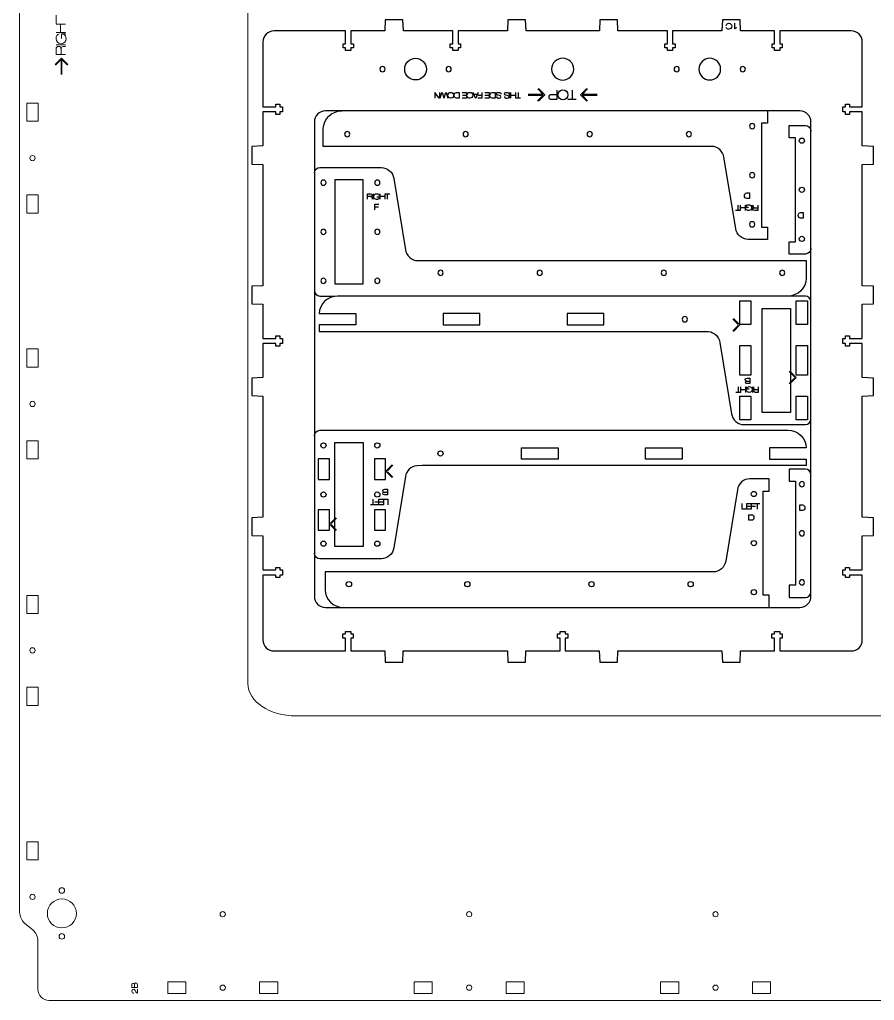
# Model space of a CAD drawing. Header units: millimetres. Extents: x 28 to 1172, y 29 to 868.
# Drawn here: x 28.5 to 400.8, y 29.5 to 456.6 of the extents above; entities that cross this region are included whole.
import ezdxf

# ---------------------------------------------------------------- set-up
doc = ezdxf.new("R2010")
doc.units = ezdxf.units.MM
doc.layers.add('Layer_1', color=7, linetype='CONTINUOUS', true_color=0xffffff)
doc.layers.add('New Right hand side', color=1, linetype='CONTINUOUS', lineweight=0, true_color=0xff0000)
doc.layers.add('New Right Hand Side Text', color=5, linetype='CONTINUOUS', lineweight=0, true_color=0x0000ff)

msp = doc.modelspace()

# ---------------------------------------------------------------- linework, layer by layer
at = {"layer": 'Layer_1', "color": 1, "true_color": 0xff0000}
for points in [[(390.77, 451.73), (375.38, 451.73), (359.61, 451.73), (359.61, 446.11), (360.72, 446.11), (360.72, 444.35), (359.61, 444.35), (359.61, 443.2), (357.36, 443.2), (357.36, 444.35), (356.24, 444.35), (356.24, 446.11), (357.36, 446.11), (357.36, 451.73), (342.52, 451.73), (342.32, 456.6), (334.64, 456.6), (334.44, 451.73), (312.89, 451.73), (312.89, 446.11), (314.01, 446.11), (314.01, 444.35), (312.89, 444.35), (312.89, 443.2), (310.65, 443.2), (310.65, 444.35), (309.53, 444.35), (309.53, 446.11), (310.65, 446.11), (310.65, 451.73), (289.1, 451.73), (288.9, 456.6), (281.22, 456.6), (281.02, 451.73), (249.1, 451.73), (248.9, 456.6), (241.22, 456.6), (241.02, 451.73), (219.46, 451.73), (219.46, 446.11), (220.58, 446.11), (220.58, 444.35), (219.46, 444.35), (219.46, 443.2), (217.22, 443.2), (217.22, 444.35), (216.1, 444.35), (216.1, 446.11), (217.22, 446.11), (217.22, 451.73), (195.67, 451.73), (195.47, 456.6), (187.79, 456.6), (187.59, 451.73), (172.75, 451.73), (172.75, 446.11), (173.87, 446.11), (173.87, 444.35), (172.75, 444.35), (172.75, 443.2), (170.51, 443.2), (170.51, 444.35), (169.39, 444.35), (169.39, 446.11), (170.51, 446.11), (170.51, 451.73), (139.31, 451.73)], [(134.51, 446.93), (134.51, 431.54), (134.51, 418.69), (140.12, 418.69), (140.12, 419.81), (141.88, 419.81), (141.88, 418.69), (143.04, 418.69), (143.04, 416.45), (141.88, 416.45), (141.88, 415.33), (140.12, 415.33), (140.12, 416.45), (134.51, 416.45), (134.51, 401.61), (129.64, 401.41), (129.64, 393.73), (134.51, 393.53), (134.51, 340.75), (129.64, 340.55), (129.64, 332.87), (134.51, 332.67), (134.51, 317.83), (140.12, 317.83), (140.12, 318.95), (141.88, 318.95), (141.88, 317.83), (143.04, 317.83), (143.04, 315.59), (141.88, 315.59), (141.88, 314.47), (140.12, 314.47), (140.12, 315.59), (134.51, 315.59), (134.51, 300.75), (129.64, 300.55), (129.64, 292.87), (134.51, 292.67), (134.51, 239.89), (129.64, 239.69), (129.64, 239.69)], [(395.57, 186.5), (395.57, 201.89), (395.57, 214.73), (389.96, 214.73), (389.96, 213.61), (388.2, 213.61), (388.2, 214.73), (387.05, 214.73), (387.05, 216.97), (388.2, 216.97), (388.2, 218.09), (389.96, 218.09), (389.96, 216.97), (395.57, 216.97), (395.57, 231.81), (400.45, 232.01), (400.45, 239.69), (395.57, 239.89), (395.57, 292.67), (400.45, 292.87), (400.45, 300.55), (395.57, 300.75), (395.57, 315.59), (389.96, 315.59), (389.96, 314.47), (388.2, 314.47), (388.2, 315.59), (387.05, 315.59), (387.05, 317.83), (388.2, 317.83), (388.2, 318.95), (389.96, 318.95), (389.96, 317.83), (395.57, 317.83), (395.57, 332.67), (400.45, 332.87), (400.45, 340.55), (395.57, 340.75), (395.57, 393.53), (400.45, 393.73), (400.45, 401.41), (395.57, 401.61), (395.57, 416.45), (389.96, 416.45), (389.96, 415.33), (388.2, 415.33), (388.2, 416.45), (387.05, 416.45), (387.05, 418.69), (388.2, 418.69), (388.2, 419.81), (389.96, 419.81), (389.96, 418.69), (395.57, 418.69), (395.57, 434.06), (395.57, 446.93)], [(200.97, 439.78), (200.97, 439.78)], [(185.43, 435.06), (185.43, 435.06)], [(214.23, 435.06), (214.23, 435.06)], [(260.24, 435.06), (260.24, 435.06)], [(313.57, 435.06), (313.57, 435.06)], [(324.39, 435.06), (324.39, 435.06)], [(342.37, 435.06), (342.37, 435.06)], [(368.37, 416.86), (161.71, 416.86)], [(354.31, 416.86), (354.31, 411.5), (351.59, 411.5), (351.59, 366.22), (354.31, 366.22), (354.31, 360.86), (345.82, 360.86)], [(156.91, 412.06), (156.91, 205.46), (156.91, 205.46)], [(347.59, 411.38), (347.59, 411.38)], [(370.77, 354.52), (363.71, 354.52), (363.71, 359.88), (366.43, 359.88), (366.43, 405.16), (363.71, 405.16), (363.71, 410.52), (370.77, 410.52)], [(373.17, 205.46), (373.17, 412.06)], [(329.89, 401.44), (160.79, 401.44), (160.79, 409.15)], [(171.21, 407.89), (171.21, 407.89)], [(222.78, 407.89), (222.78, 407.89)], [(276.83, 407.89), (276.83, 407.89)], [(320.03, 407.89), (320.03, 407.89)], [(369.23, 402.76), (369.23, 402.76)], [(340.4, 365.62), (335.31, 396.68)], [(159.31, 392.24), (186.06, 392.24)], [(347.59, 390), (347.59, 390)], [(160.84, 384.48), (160.84, 384.48)], [(178.15, 341.6), (178.15, 386.88), (165.79, 386.88), (165.79, 341.6), (178.15, 341.6), (178.15, 341.6)], [(184.3, 384.48), (184.3, 384.48)], [(191.48, 387.48), (196.57, 356.42)], [(369.23, 381.38), (369.23, 381.38)], [(347.59, 368.62), (347.59, 368.62)], [(160.84, 363.1), (160.84, 363.1)], [(184.3, 363.1), (184.3, 363.1)], [(369.23, 360), (369.23, 360)], [(201.99, 351.66), (371.09, 351.66), (371.09, 343.95)], [(160.84, 341.72), (160.84, 341.72)], [(184.3, 341.72), (184.3, 341.72)], [(211.85, 345.21), (211.85, 345.21)], [(255.05, 345.21), (255.05, 345.21)], [(309.11, 345.21), (309.11, 345.21)], [(360.67, 345.21), (360.67, 345.21)], [(159.31, 336.24), (165.8, 336.24)], [(370.77, 336.24), (169.53, 336.24), (166.98, 336.24)], [(342.22, 323.9), (342.22, 334.14), (347.05, 334.14), (347.05, 323.9), (342.22, 323.9), (342.22, 323.9)], [(366.81, 323.9), (366.81, 334.14), (371.65, 334.14), (371.65, 323.9), (366.81, 323.9), (366.81, 323.9)], [(351.93, 285.6), (351.93, 330.88), (364.29, 330.88), (364.29, 285.6), (351.93, 285.6)], [(158.99, 328.61), (174.98, 328.61), (174.98, 323.65), (159.02, 323.65), (159, 323.65), (159.02, 320.82), (223.82, 320.82), (328.62, 320.82), (328.62, 320.78)], [(229.01, 323.65), (229.01, 328.61), (213.01, 328.61), (213.01, 323.65), (229.01, 323.65), (229.01, 323.65)], [(283.02, 323.65), (283.02, 328.61), (267.02, 328.61), (267.02, 323.65), (283.02, 323.65), (283.02, 323.65)], [(318.26, 327.27), (318.26, 327.27)], [(333.51, 316.05), (338.59, 285)], [(342.22, 301.72), (342.22, 314.76), (347.05, 314.76), (347.05, 301.72), (342.22, 301.72), (342.22, 301.72)], [(366.81, 301.72), (366.81, 314.76), (371.65, 314.76), (371.65, 301.72), (366.81, 301.72), (366.81, 301.72)], [(342.22, 282.34), (342.22, 292.58), (347.05, 292.58), (347.05, 282.34), (342.22, 282.34), (342.22, 282.34)], [(366.81, 282.34), (366.81, 292.58), (371.65, 292.58), (371.65, 282.34), (366.81, 282.34), (366.81, 282.34)], [(159.32, 277.8), (360.56, 277.8), (363.1, 277.8)], [(344.01, 280.24), (367.61, 280.24), (370.77, 280.24)], [(160.85, 272.32), (160.85, 272.32)], [(165.8, 227.16), (165.8, 272.44), (178.16, 272.44), (178.16, 227.16), (165.8, 227.16), (165.8, 227.16)], [(184.3, 272.32), (184.3, 272.32)], [(371.1, 270.09), (370.67, 270.17), (355.1, 270.17), (355.1, 265.21), (371.07, 265.21), (371.07, 262.38), (306.27, 262.38), (203.88, 262.38), (201.47, 262.34)], [(247.06, 265.21), (247.06, 270.17), (263.06, 270.17), (263.06, 265.21), (247.06, 265.21), (247.06, 265.21)], [(301.07, 265.21), (301.07, 270.17), (317.07, 270.17), (317.07, 265.21), (301.07, 265.21), (301.07, 265.21)], [(163.43, 256.4), (163.43, 265.38), (158.59, 265.38), (158.59, 256.4), (163.43, 256.4), (163.43, 256.4)], [(187.87, 256.4), (187.87, 265.38), (183.03, 265.38), (183.03, 256.4), (187.87, 256.4), (187.87, 256.4)], [(211.82, 268.83), (211.82, 268.83)], [(370.77, 260.92), (363.71, 260.92), (363.71, 255.56), (366.43, 255.56), (366.43, 210.28), (363.71, 210.28), (363.71, 204.92), (370.77, 204.92)], [(196.58, 257.62), (191.49, 226.56)], [(355.06, 200.66), (355.06, 206.02), (352.33, 206.02), (352.33, 251.3), (355.06, 251.3), (355.06, 256.66), (346.56, 256.66)], [(369.23, 255.44), (369.23, 255.44)], [(160.85, 250.94), (160.85, 250.94)], [(184.3, 250.94), (184.3, 250.94)], [(341.14, 251.9), (336.06, 220.85)], [(348.33, 248.9), (348.33, 248.9)], [(129.64, 239.69), (129.64, 232.01), (134.51, 231.81), (134.51, 216.97), (140.12, 216.97), (140.12, 218.09), (141.88, 218.09), (141.88, 216.97), (143.04, 216.97), (143.04, 214.73), (141.88, 214.73), (141.88, 213.61), (140.12, 213.61), (140.12, 214.73), (134.51, 214.73), (134.51, 186.5)], [(163.43, 234.22), (163.43, 243.2), (158.59, 243.2), (158.59, 234.22), (163.43, 234.22), (163.43, 234.22)], [(187.87, 234.22), (187.87, 243.2), (183.03, 243.2), (183.03, 234.22), (187.87, 234.22), (187.87, 234.22)], [(369.23, 234.06), (369.23, 234.06)], [(160.85, 229.56), (160.85, 229.56)], [(184.3, 229.56), (184.3, 229.56)], [(348.33, 227.52), (348.33, 227.52)], [(186.07, 221.8), (162.47, 221.8), (159.32, 221.8)], [(330.64, 216.09), (161.53, 216.09), (161.53, 208.37)], [(171.95, 209.63), (171.95, 209.63)], [(223.53, 209.63), (223.53, 209.63)], [(277.57, 209.63), (277.57, 209.63)], [(320.78, 209.63), (320.78, 209.63)], [(369.23, 212.68), (369.23, 212.68)], [(348.33, 206.14), (348.33, 206.14)], [(161.71, 200.66), (368.37, 200.66)], [(139.31, 181.7), (154.7, 181.7), (170.48, 181.7), (170.48, 187.31), (169.36, 187.31), (169.36, 189.07), (170.48, 189.07), (170.48, 190.22), (172.72, 190.22), (172.72, 189.07), (173.84, 189.07), (173.84, 187.31), (172.72, 187.31), (172.72, 181.7), (187.56, 181.7), (187.76, 176.82), (195.44, 176.82), (195.64, 181.7), (240.98, 181.7), (241.18, 176.82), (248.86, 176.82), (249.06, 181.7), (263.9, 181.7), (263.9, 187.31), (262.78, 187.31), (262.78, 189.07), (263.9, 189.07), (263.9, 190.22), (266.14, 190.22), (266.14, 189.07), (267.26, 189.07), (267.26, 187.31), (266.14, 187.31), (266.14, 181.7), (280.98, 181.7), (281.18, 176.82), (288.86, 176.82), (289.06, 181.7), (334.41, 181.7), (334.61, 176.82), (342.29, 176.82), (342.49, 181.7), (357.33, 181.7), (357.33, 187.31), (356.21, 187.31), (356.21, 189.07), (357.33, 189.07), (357.33, 190.22), (359.57, 190.22), (359.57, 189.07), (360.69, 189.07), (360.69, 187.31), (359.57, 187.31), (359.57, 181.7), (372.41, 181.7), (390.77, 181.7)]]:
    msp.add_lwpolyline(points, dxfattribs=at)
at = {"layer": 'Layer_1', "color": 5, "true_color": 0x0000ff}
for points in [[(340.11, 452.64), (340.02, 452.64), (340.02, 455.02)], [(211.39, 424.9), (211.39, 422.48), (211.3, 422.48), (209.4, 424.9), (209.32, 424.9), (209.32, 422.48)], [(211.63, 422.48), (212.43, 424.9), (212.52, 424.9), (213.35, 422.5), (213.36, 422.5), (214.19, 424.9), (214.28, 424.9), (215.08, 422.48)], [(218.8, 424.9), (219.97, 424.9), (219.97, 422.48), (219.97, 422.48)], [(221.3, 424.9), (223.2, 424.9), (223.2, 422.48), (221.32, 422.48)], [(223.2, 423.61), (221.39, 423.61)], [(228.31, 424.9), (227.2, 422.48), (227.11, 422.48), (226, 424.9)], [(226.37, 424.1), (227.95, 424.1)], [(229.84, 424.9), (229.84, 422.48), (228.15, 422.48)], [(229.84, 423.61), (228.25, 423.61)], [(231.08, 424.9), (232.98, 424.9), (232.98, 422.48), (231.1, 422.48)], [(232.98, 423.61), (231.17, 423.61)], [(234.4, 424.9), (235.58, 424.9), (235.58, 422.48), (235.58, 422.48)], [(235.94, 422.48), (235.94, 424.9)], [(237.54, 423.6), (236.74, 423.73)], [(241, 423.6), (240.2, 423.73)], [(242.08, 422.48), (242.08, 424.9)], [(242.43, 422.48), (242.43, 424.9)], [(244.5, 423.61), (242.43, 423.61)], [(244.5, 424.9), (244.5, 422.48)], [(245.67, 424.9), (245.67, 422.48)], [(254.16, 426.48), (256.55, 424.09), (250.01, 424.09)], [(250.01, 423.69), (256.55, 423.69), (254.15, 421.29)], [(254.46, 426.67), (257.24, 423.89), (254.46, 421.11)], [(262.51, 425.98), (262.51, 421.81), (260.28, 421.81)], [(260.44, 424.08), (262.51, 424.07)], [(269.22, 425.98), (269.22, 421.84)], [(275.62, 421.11), (272.84, 423.89), (275.62, 426.67)], [(280.07, 424.09), (273.53, 424.09), (275.93, 426.49)], [(275.92, 421.3), (273.53, 423.69), (280.07, 423.69)], [(216.28, 422.43), (216.28, 422.43)], [(219.97, 422.48), (218.8, 422.48)], [(235.58, 422.48), (234.4, 422.48)], [(246.71, 422.48), (244.63, 422.48)], [(265.16, 421.71), (265.16, 421.71)], [(270.96, 421.81), (267.36, 421.81)], [(180.07, 378.43), (180.07, 380.82), (181.38, 380.82)], [(182.44, 380.82), (182.44, 378.43)], [(185.55, 378.43), (185.55, 380.82)], [(187.59, 380.82), (187.59, 378.43)], [(187.76, 380.82), (189.82, 380.82)], [(188.75, 378.43), (188.75, 380.79)], [(345.22, 381.15), (346.4, 381.15), (346.4, 378.73), (346.4, 378.73)], [(181.47, 379.59), (180.07, 379.58)], [(181.47, 379.59), (181.47, 379.59)], [(183.23, 373.85), (183.23, 376.27), (184.93, 376.27)], [(184.06, 379.49), (185.18, 379.49), (185.18, 378.37)], [(185.55, 379.7), (187.59, 379.7)], [(341.34, 375.89), (341.34, 373.52)], [(342.5, 373.5), (342.5, 375.89)], [(344.54, 375.89), (344.54, 373.5)], [(346.03, 374.82), (344.91, 374.82), (344.91, 375.95)], [(346.4, 378.73), (345.22, 378.73)], [(347.65, 373.5), (347.65, 375.89)], [(350.02, 375.89), (350.02, 373.5), (348.71, 373.5)], [(183.23, 375.14), (184.83, 375.14)], [(342.33, 373.5), (340.27, 373.5)], [(344.54, 374.61), (342.5, 374.61)], [(348.62, 374.72), (348.62, 374.73), (350.02, 374.73)], [(368.65, 372.59), (369.83, 372.59), (369.83, 370.17), (369.83, 370.17)], [(369.83, 370.17), (368.65, 370.17)], [(341.52, 323.85), (339.12, 326.25)], [(339.43, 320.86), (342.21, 323.65), (339.43, 326.43)], [(339.13, 321.05), (341.52, 323.45)], [(366.11, 300.97), (363.71, 303.37)], [(364.01, 297.98), (366.79, 300.77), (364.01, 303.55)], [(345.16, 299.24), (346.59, 299.24)], [(345.16, 299.24), (345.16, 299.24)], [(345.36, 300.51), (346.59, 300.51), (346.59, 298.09), (346.59, 298.09)], [(363.72, 298.17), (366.11, 300.57)], [(341.54, 296.69), (341.54, 294.32)], [(342.7, 294.3), (342.7, 296.69)], [(344.75, 295.41), (342.7, 295.41)], [(344.75, 296.69), (344.75, 294.3)], [(346.24, 295.62), (345.11, 295.62), (345.11, 296.74)], [(346.59, 298.09), (345.28, 298.09)], [(347.86, 294.3), (347.86, 296.69)], [(348.82, 295.52), (348.83, 295.53)], [(348.83, 295.53), (350.23, 295.53)], [(350.23, 296.69), (350.23, 294.3), (348.91, 294.3)], [(342.54, 294.3), (340.48, 294.3)], [(190.82, 262.73), (188.04, 259.95), (190.82, 257.17)], [(191.12, 262.54), (188.73, 260.15)], [(188.73, 259.75), (191.13, 257.35)], [(187.47, 252.15), (188.69, 252.15), (188.69, 249.73), (188.69, 249.73)], [(182.31, 247.82), (182.31, 245.39)], [(184.81, 247.82), (184.81, 245.39), (183.1, 245.39)], [(185.03, 247.82), (186.95, 247.82), (186.95, 245.39), (185.05, 245.39)], [(187.18, 247.82), (188.89, 247.82), (188.89, 245.39)], [(187.27, 250.88), (187.27, 250.89)], [(187.27, 250.88), (188.69, 250.88)], [(188.69, 249.73), (187.38, 249.73)], [(183.37, 245.39), (181.27, 245.39)], [(184.81, 246.52), (183.2, 246.52)], [(186.95, 246.52), (185.13, 246.52)], [(344.99, 243.43), (343.28, 243.43), (343.28, 245.87)], [(347.14, 243.43), (345.23, 243.43), (345.23, 245.87), (347.12, 245.87)], [(345.23, 244.74), (347.05, 244.74)], [(347.36, 243.43), (347.36, 245.87), (349.07, 245.87)], [(347.36, 244.74), (348.97, 244.74)], [(348.8, 245.87), (350.91, 245.87)], [(349.86, 243.43), (349.86, 245.87)], [(368.36, 245.28), (369.53, 245.28)], [(369.53, 242.86), (368.36, 242.86), (368.36, 245.28), (368.36, 245.28)], [(166.25, 239.72), (163.47, 236.94), (166.25, 234.15)], [(166.55, 239.53), (164.15, 237.14)], [(346.16, 241.02), (347.34, 241.02)], [(347.34, 238.6), (346.16, 238.6), (346.16, 241.02), (346.16, 241.02)], [(164.15, 236.74), (166.55, 234.34)]]:
    msp.add_lwpolyline(points, dxfattribs=at)
for points in [[(336.25, 454.05), (336.32, 454.7), (336.9, 455.02), (337.46, 455.02)], [(337.46, 452.5), (336.88, 452.5), (336.43, 452.73), (336.3, 453.26)], [(337.46, 455.02), (338.15, 455.02), (338.71, 454.56), (338.71, 453.76)], [(338.71, 453.76), (338.71, 452.96), (338.15, 452.5), (337.46, 452.5)], [(340.86, 453.09), (340.49, 453), (340.25, 452.81), (340.11, 452.64)], [(215.03, 423.69), (215.03, 424.49), (215.59, 424.95), (216.28, 424.95)], [(216.28, 422.43), (215.59, 422.43), (215.03, 422.89), (215.03, 423.69)], [(216.28, 424.95), (216.97, 424.95), (217.54, 424.49), (217.54, 423.69)], [(217.54, 423.69), (217.54, 422.89), (216.97, 422.43), (216.28, 422.43)], [(217.79, 423.69), (217.79, 424.41), (218.13, 424.9), (218.8, 424.9)], [(218.8, 422.48), (218.13, 422.48), (217.79, 422.97), (217.79, 423.69)], [(223.44, 423.98), (223.51, 424.63), (224.09, 424.95), (224.65, 424.95)], [(224.65, 422.43), (224.08, 422.43), (223.62, 422.66), (223.5, 423.19)], [(224.65, 424.95), (225.34, 424.95), (225.9, 424.49), (225.9, 423.69)], [(225.9, 423.69), (225.9, 422.89), (225.34, 422.43), (224.65, 422.43)], [(233.39, 423.69), (233.39, 424.41), (233.73, 424.9), (234.4, 424.9)], [(234.4, 422.48), (233.73, 422.48), (233.39, 422.97), (233.39, 423.69)], [(236.19, 424.27), (236.19, 424.54), (236.32, 424.95), (237.15, 424.95)], [(236.74, 423.73), (236.37, 423.82), (236.19, 423.98), (236.19, 424.27)], [(236.25, 423.16), (236.28, 422.79), (236.44, 422.43), (237.25, 422.43)], [(237.15, 424.95), (238.11, 424.95), (238.22, 424.45), (238.22, 424.1)], [(237.25, 422.43), (237.86, 422.43), (238.14, 422.66), (238.14, 423.05)], [(238.14, 423.05), (238.14, 423.38), (237.94, 423.52), (237.54, 423.6)], [(239.65, 424.27), (239.65, 424.54), (239.78, 424.95), (240.61, 424.95)], [(240.2, 423.73), (239.83, 423.82), (239.65, 423.98), (239.65, 424.27)], [(239.71, 423.16), (239.73, 422.79), (239.9, 422.43), (240.71, 422.43)], [(240.61, 424.95), (241.57, 424.95), (241.68, 424.45), (241.68, 424.1)], [(240.71, 422.43), (241.32, 422.43), (241.6, 422.66), (241.6, 423.05)], [(241.6, 423.05), (241.6, 423.38), (241.4, 423.52), (241, 423.6)], [(259.12, 422.95), (259.12, 423.51), (259.41, 424.08), (260.44, 424.08)], [(260.28, 421.81), (259.39, 421.81), (259.12, 422.32), (259.12, 422.95)], [(263, 423.89), (263, 425.27), (263.97, 426.07), (265.16, 426.07)], [(265.16, 421.71), (263.97, 421.71), (263, 422.51), (263, 423.89)], [(265.16, 426.07), (266.35, 426.07), (267.32, 425.27), (267.32, 423.89)], [(267.32, 423.89), (267.32, 422.51), (266.35, 421.71), (265.16, 421.71)], [(181.38, 380.82), (181.86, 380.82), (182.04, 380.59), (182.04, 380.16)], [(182.04, 380.16), (182.04, 379.94), (181.89, 379.62), (181.47, 379.59)], [(182.73, 379.57), (182.73, 380.36), (183.29, 380.82), (183.97, 380.82)], [(183.97, 380.82), (184.72, 380.82), (185.06, 380.48), (185.15, 380.02)], [(344.21, 379.94), (344.21, 380.66), (344.56, 381.15), (345.22, 381.15)], [(181.47, 379.59), (181.84, 379.58), (182, 379.41), (182, 379.09)], [(182, 379.09), (182, 379), (182, 378.52), (182.05, 378.43)], [(183.97, 378.32), (183.29, 378.32), (182.73, 378.78), (182.73, 379.57)], [(185.1, 379.09), (184.93, 378.55), (184.47, 378.32), (183.97, 378.32)], [(185.18, 379.49), (185.15, 379.22), (185.1, 379.09), (185.1, 379.09)], [(345.22, 378.73), (344.56, 378.73), (344.21, 379.22), (344.21, 379.94)], [(344.99, 375.22), (345.16, 375.77), (345.62, 376), (346.12, 376)], [(346.12, 376), (346.8, 376), (347.36, 375.54), (347.36, 374.75)], [(348.09, 375.23), (348.09, 375.32), (348.09, 375.79), (348.04, 375.89)], [(344.91, 374.82), (344.94, 375.1), (344.99, 375.22), (344.99, 375.22)], [(346.12, 373.5), (345.37, 373.5), (345.03, 373.83), (344.94, 374.3)], [(347.36, 374.75), (347.36, 373.96), (346.8, 373.5), (346.12, 373.5)], [(348.05, 374.16), (348.05, 374.38), (348.2, 374.7), (348.62, 374.72)], [(348.71, 373.5), (348.23, 373.5), (348.05, 373.73), (348.05, 374.16)], [(348.62, 374.73), (348.25, 374.73), (348.09, 374.9), (348.09, 375.23)], [(367.64, 371.38), (367.64, 372.1), (367.98, 372.59), (368.65, 372.59)], [(368.65, 370.17), (367.98, 370.17), (367.64, 370.66), (367.64, 371.38)], [(344.55, 299.85), (344.55, 300.13), (344.73, 300.51), (345.36, 300.51)], [(345.16, 299.24), (344.85, 299.26), (344.55, 299.43), (344.55, 299.85)], [(344.63, 298.69), (344.63, 298.97), (344.88, 299.24), (345.16, 299.24)], [(345.28, 298.09), (344.89, 298.09), (344.63, 298.3), (344.63, 298.69)], [(345.11, 295.62), (345.15, 295.9), (345.2, 296.02), (345.2, 296.02)], [(346.33, 294.3), (345.58, 294.3), (345.24, 294.63), (345.15, 295.09)], [(345.2, 296.02), (345.36, 296.57), (345.83, 296.79), (346.33, 296.79)], [(346.33, 296.79), (347.01, 296.79), (347.56, 296.34), (347.56, 295.55)], [(347.56, 295.55), (347.56, 294.76), (347.01, 294.3), (346.33, 294.3)], [(348.3, 296.03), (348.3, 296.12), (348.29, 296.59), (348.24, 296.69)], [(348.25, 294.95), (348.25, 295.18), (348.41, 295.5), (348.82, 295.52)], [(348.91, 294.3), (348.43, 294.3), (348.25, 294.53), (348.25, 294.95)], [(348.83, 295.53), (348.46, 295.53), (348.3, 295.7), (348.3, 296.03)], [(186.66, 251.49), (186.66, 251.77), (186.84, 252.15), (187.47, 252.15)], [(187.27, 250.89), (186.95, 250.9), (186.66, 251.07), (186.66, 251.49)], [(186.73, 250.33), (186.73, 250.62), (186.98, 250.89), (187.27, 250.88)], [(187.38, 249.73), (187, 249.73), (186.73, 249.94), (186.73, 250.33)], [(369.53, 245.28), (370.2, 245.28), (370.54, 244.79), (370.54, 244.07)], [(370.54, 244.07), (370.54, 243.35), (370.2, 242.86), (369.53, 242.86)], [(347.34, 241.02), (348.01, 241.02), (348.35, 240.53), (348.35, 239.81)], [(348.35, 239.81), (348.35, 239.09), (348.01, 238.6), (347.34, 238.6)]]:
    msp.add_open_spline(points, degree=3, dxfattribs=at)
at = {"layer": 'Layer_1', "color": 1, "true_color": 0xff0000}
for points in [[(139.31, 451.73), (136.67, 451.73), (134.51, 449.57), (134.51, 446.93)], [(395.57, 446.93), (395.57, 449.57), (393.41, 451.73), (390.77, 451.73)], [(186.57, 436.2), (185.94, 436.2), (185.43, 435.69), (185.43, 435.06)], [(187.71, 435.06), (187.71, 435.69), (187.2, 436.2), (186.57, 436.2)], [(196.25, 435.06), (196.25, 437.66), (198.36, 439.78), (200.97, 439.78)], [(200.97, 439.78), (203.58, 439.78), (205.69, 437.66), (205.69, 435.06)], [(215.37, 436.2), (214.74, 436.2), (214.23, 435.69), (214.23, 435.06)], [(216.51, 435.06), (216.51, 435.69), (216, 436.2), (215.37, 436.2)], [(265.04, 439.86), (262.39, 439.86), (260.24, 437.71), (260.24, 435.06)], [(269.84, 435.06), (269.84, 437.71), (267.69, 439.86), (265.04, 439.86)], [(314.71, 436.2), (314.08, 436.2), (313.57, 435.69), (313.57, 435.06)], [(315.85, 435.06), (315.85, 435.69), (315.34, 436.2), (314.71, 436.2)], [(329.11, 439.78), (326.5, 439.78), (324.39, 437.66), (324.39, 435.06)], [(333.83, 435.06), (333.83, 437.66), (331.72, 439.78), (329.11, 439.78)], [(343.51, 436.2), (342.88, 436.2), (342.37, 435.69), (342.37, 435.06)], [(344.65, 435.06), (344.65, 435.69), (344.14, 436.2), (343.51, 436.2)], [(185.43, 435.06), (185.43, 434.43), (185.94, 433.92), (186.57, 433.92)], [(186.57, 433.92), (187.2, 433.92), (187.71, 434.43), (187.71, 435.06)], [(200.97, 430.34), (198.36, 430.34), (196.25, 432.45), (196.25, 435.06)], [(205.69, 435.06), (205.69, 432.45), (203.58, 430.34), (200.97, 430.34)], [(214.23, 435.06), (214.23, 434.43), (214.74, 433.92), (215.37, 433.92)], [(215.37, 433.92), (216, 433.92), (216.51, 434.43), (216.51, 435.06)], [(260.24, 435.06), (260.24, 432.4), (262.39, 430.26), (265.04, 430.26)], [(265.04, 430.26), (267.69, 430.26), (269.84, 432.4), (269.84, 435.06)], [(313.57, 435.06), (313.57, 434.43), (314.08, 433.92), (314.71, 433.92)], [(314.71, 433.92), (315.34, 433.92), (315.85, 434.43), (315.85, 435.06)], [(324.39, 435.06), (324.39, 432.45), (326.5, 430.34), (329.11, 430.34)], [(329.11, 430.34), (331.72, 430.34), (333.83, 432.45), (333.83, 435.06)], [(342.37, 435.06), (342.37, 434.43), (342.88, 433.92), (343.51, 433.92)], [(343.51, 433.92), (344.14, 433.92), (344.65, 434.43), (344.65, 435.06)], [(161.71, 416.86), (159.07, 416.86), (156.91, 414.7), (156.91, 412.06)], [(160.79, 409.15), (160.79, 413.39), (164.39, 416.86), (168.79, 416.86)], [(373.17, 412.06), (373.17, 414.7), (371.01, 416.86), (368.37, 416.86)], [(347.59, 411.38), (346.96, 411.38), (346.45, 410.87), (346.45, 410.24)], [(346.45, 410.24), (346.45, 409.61), (346.96, 409.1), (347.59, 409.1)], [(348.73, 410.24), (348.73, 410.87), (348.22, 411.38), (347.59, 411.38)], [(347.59, 409.1), (348.22, 409.1), (348.73, 409.61), (348.73, 410.24)], [(370.77, 410.52), (372.09, 410.52), (373.17, 409.44), (373.17, 408.12)], [(171.21, 407.89), (170.58, 407.89), (170.07, 407.38), (170.07, 406.75)], [(170.07, 406.75), (170.07, 406.12), (170.58, 405.61), (171.21, 405.61)], [(172.35, 406.75), (172.35, 407.38), (171.84, 407.89), (171.21, 407.89)], [(171.21, 405.61), (171.84, 405.61), (172.35, 406.12), (172.35, 406.75)], [(222.78, 407.89), (222.15, 407.89), (221.64, 407.38), (221.64, 406.75)], [(221.64, 406.75), (221.64, 406.12), (222.15, 405.61), (222.78, 405.61)], [(223.92, 406.75), (223.92, 407.38), (223.41, 407.89), (222.78, 407.89)], [(222.78, 405.61), (223.41, 405.61), (223.92, 406.12), (223.92, 406.75)], [(276.83, 407.89), (276.2, 407.89), (275.69, 407.38), (275.69, 406.75)], [(275.69, 406.75), (275.69, 406.12), (276.2, 405.61), (276.83, 405.61)], [(277.97, 406.75), (277.97, 407.38), (277.46, 407.89), (276.83, 407.89)], [(276.83, 405.61), (277.46, 405.61), (277.97, 406.12), (277.97, 406.75)], [(320.03, 407.89), (319.41, 407.89), (318.9, 407.38), (318.9, 406.75)], [(318.9, 406.75), (318.9, 406.12), (319.41, 405.61), (320.03, 405.61)], [(321.17, 406.75), (321.17, 407.38), (320.66, 407.89), (320.03, 407.89)], [(320.03, 405.61), (320.66, 405.61), (321.17, 406.12), (321.17, 406.75)], [(368.1, 403.9), (368.1, 404.53), (368.61, 405.04), (369.23, 405.04)], [(369.23, 402.76), (368.61, 402.76), (368.1, 403.27), (368.1, 403.9)], [(369.23, 405.04), (369.87, 405.04), (370.37, 404.53), (370.37, 403.9)], [(370.37, 403.9), (370.37, 403.27), (369.87, 402.76), (369.23, 402.76)], [(335.31, 396.68), (334.97, 399.3), (332.53, 401.44), (329.89, 401.44)], [(156.91, 389.84), (156.91, 391.16), (157.99, 392.24), (159.31, 392.24)], [(186.06, 392.24), (188.7, 392.24), (191.14, 390.1), (191.48, 387.48)], [(347.59, 390), (346.96, 390), (346.45, 389.49), (346.45, 388.86)], [(346.45, 388.86), (346.45, 388.23), (346.96, 387.72), (347.59, 387.72)], [(348.73, 388.86), (348.73, 389.49), (348.22, 390), (347.59, 390)], [(347.59, 387.72), (348.22, 387.72), (348.73, 388.23), (348.73, 388.86)], [(160.84, 386.76), (160.21, 386.76), (159.7, 386.25), (159.7, 385.62)], [(159.7, 385.62), (159.7, 384.99), (160.21, 384.48), (160.84, 384.48)], [(161.98, 385.62), (161.98, 386.25), (161.47, 386.76), (160.84, 386.76)], [(160.84, 384.48), (161.47, 384.48), (161.98, 384.99), (161.98, 385.62)], [(184.3, 386.76), (183.66, 386.76), (183.16, 386.25), (183.16, 385.62)], [(183.16, 385.62), (183.16, 384.99), (183.66, 384.48), (184.3, 384.48)], [(185.43, 385.62), (185.43, 386.25), (184.92, 386.76), (184.3, 386.76)], [(184.3, 384.48), (184.92, 384.48), (185.43, 384.99), (185.43, 385.62)], [(368.1, 382.52), (368.1, 383.15), (368.61, 383.66), (369.23, 383.66)], [(369.23, 381.38), (368.61, 381.38), (368.1, 381.89), (368.1, 382.52)], [(369.23, 383.66), (369.87, 383.66), (370.37, 383.15), (370.37, 382.52)], [(370.37, 382.52), (370.37, 381.89), (369.87, 381.38), (369.23, 381.38)], [(347.59, 368.62), (346.96, 368.62), (346.45, 368.11), (346.45, 367.48)], [(346.45, 367.48), (346.45, 366.85), (346.96, 366.34), (347.59, 366.34)], [(348.73, 367.48), (348.73, 368.11), (348.22, 368.62), (347.59, 368.62)], [(347.59, 366.34), (348.22, 366.34), (348.73, 366.85), (348.73, 367.48)], [(160.84, 365.38), (160.21, 365.38), (159.7, 364.87), (159.7, 364.24)], [(159.7, 364.24), (159.7, 363.61), (160.21, 363.1), (160.84, 363.1)], [(161.98, 364.24), (161.98, 364.87), (161.47, 365.38), (160.84, 365.38)], [(160.84, 363.1), (161.47, 363.1), (161.98, 363.61), (161.98, 364.24)], [(184.3, 365.38), (183.66, 365.38), (183.16, 364.87), (183.16, 364.24)], [(183.16, 364.24), (183.16, 363.61), (183.66, 363.1), (184.3, 363.1)], [(185.43, 364.24), (185.43, 364.87), (184.92, 365.38), (184.3, 365.38)], [(184.3, 363.1), (184.92, 363.1), (185.43, 363.61), (185.43, 364.24)], [(345.82, 360.86), (343.18, 360.86), (340.74, 363.01), (340.4, 365.62)], [(368.1, 361.14), (368.1, 361.77), (368.61, 362.28), (369.23, 362.28)], [(369.23, 360), (368.61, 360), (368.1, 360.51), (368.1, 361.14)], [(369.23, 362.28), (369.87, 362.28), (370.37, 361.77), (370.37, 361.14)], [(370.37, 361.14), (370.37, 360.51), (369.87, 360), (369.23, 360)], [(196.57, 356.42), (196.91, 353.81), (199.35, 351.66), (201.99, 351.66)], [(373.17, 356.92), (373.17, 355.6), (372.09, 354.52), (370.77, 354.52)], [(211.85, 347.49), (211.22, 347.49), (210.71, 346.98), (210.71, 346.35)], [(210.71, 346.35), (210.71, 345.72), (211.22, 345.21), (211.85, 345.21)], [(212.99, 346.35), (212.99, 346.98), (212.47, 347.49), (211.85, 347.49)], [(211.85, 345.21), (212.47, 345.21), (212.99, 345.72), (212.99, 346.35)], [(255.05, 347.49), (254.42, 347.49), (253.91, 346.98), (253.91, 346.35)], [(253.91, 346.35), (253.91, 345.72), (254.42, 345.21), (255.05, 345.21)], [(256.19, 346.35), (256.19, 346.98), (255.68, 347.49), (255.05, 347.49)], [(255.05, 345.21), (255.68, 345.21), (256.19, 345.72), (256.19, 346.35)], [(309.11, 347.49), (308.48, 347.49), (307.97, 346.98), (307.97, 346.35)], [(307.97, 346.35), (307.97, 345.72), (308.48, 345.21), (309.11, 345.21)], [(310.25, 346.35), (310.25, 346.98), (309.74, 347.49), (309.11, 347.49)], [(309.11, 345.21), (309.74, 345.21), (310.25, 345.72), (310.25, 346.35)], [(360.67, 347.49), (360.04, 347.49), (359.53, 346.98), (359.53, 346.35)], [(359.53, 346.35), (359.53, 345.72), (360.04, 345.21), (360.67, 345.21)], [(361.81, 346.35), (361.81, 346.98), (361.3, 347.49), (360.67, 347.49)], [(360.67, 345.21), (361.3, 345.21), (361.81, 345.72), (361.81, 346.35)], [(160.84, 344), (160.21, 344), (159.7, 343.49), (159.7, 342.86)], [(159.7, 342.86), (159.7, 342.23), (160.21, 341.72), (160.84, 341.72)], [(161.98, 342.86), (161.98, 343.49), (161.47, 344), (160.84, 344)], [(160.84, 341.72), (161.47, 341.72), (161.98, 342.23), (161.98, 342.86)], [(184.3, 344), (183.66, 344), (183.16, 343.49), (183.16, 342.86)], [(183.16, 342.86), (183.16, 342.23), (183.66, 341.72), (184.3, 341.72)], [(185.43, 342.86), (185.43, 343.49), (184.92, 344), (184.3, 344)], [(184.3, 341.72), (184.92, 341.72), (185.43, 342.23), (185.43, 342.86)], [(371.09, 343.95), (371.09, 339.71), (367.49, 336.24), (363.09, 336.24)], [(156.91, 338.64), (156.91, 337.32), (157.99, 336.24), (159.31, 336.24)], [(166.98, 336.24), (162.61, 336.24), (159.03, 332.81), (158.99, 328.61)], [(373.17, 333.84), (373.17, 335.16), (372.09, 336.24), (370.77, 336.24)], [(318.26, 327.27), (317.63, 327.27), (317.12, 326.76), (317.12, 326.13)], [(317.12, 326.13), (317.12, 325.5), (317.63, 324.99), (318.26, 324.99)], [(319.4, 326.13), (319.4, 326.76), (318.89, 327.27), (318.26, 327.27)], [(318.26, 324.99), (318.89, 324.99), (319.4, 325.5), (319.4, 326.13)], [(328.62, 320.78), (331.05, 320.52), (333.19, 318.5), (333.51, 316.05)], [(338.59, 285), (338.93, 282.38), (341.37, 280.24), (344.01, 280.24)], [(370.77, 280.24), (372.09, 280.24), (373.17, 281.32), (373.17, 282.64)], [(156.92, 275.4), (156.92, 276.72), (158, 277.8), (159.32, 277.8)], [(363.1, 277.8), (367.5, 277.8), (371.1, 274.33), (371.1, 270.09)], [(159.71, 271.18), (159.71, 271.81), (160.22, 272.32), (160.85, 272.32)], [(160.85, 270.04), (160.22, 270.04), (159.71, 270.55), (159.71, 271.18)], [(160.85, 272.32), (161.48, 272.32), (161.99, 271.81), (161.99, 271.18)], [(161.99, 271.18), (161.99, 270.55), (161.48, 270.04), (160.85, 270.04)], [(183.16, 271.18), (183.16, 271.81), (183.67, 272.32), (184.3, 272.32)], [(184.3, 270.04), (183.67, 270.04), (183.16, 270.55), (183.16, 271.18)], [(184.3, 272.32), (184.93, 272.32), (185.44, 271.81), (185.44, 271.18)], [(185.44, 271.18), (185.44, 270.55), (184.93, 270.04), (184.3, 270.04)], [(210.68, 267.69), (210.68, 268.32), (211.19, 268.83), (211.82, 268.83)], [(211.82, 266.55), (211.19, 266.55), (210.68, 267.06), (210.68, 267.69)], [(211.82, 268.83), (212.45, 268.83), (212.96, 268.32), (212.96, 267.69)], [(212.96, 267.69), (212.96, 267.06), (212.45, 266.55), (211.82, 266.55)], [(201.47, 262.34), (199.04, 262.08), (196.9, 260.06), (196.58, 257.62)], [(373.17, 258.52), (373.17, 259.84), (372.09, 260.92), (370.77, 260.92)], [(346.56, 256.66), (343.92, 256.66), (341.48, 254.52), (341.14, 251.9)], [(369.23, 255.44), (368.61, 255.44), (368.1, 254.93), (368.1, 254.3)], [(368.1, 254.3), (368.1, 253.67), (368.61, 253.16), (369.23, 253.16)], [(370.37, 254.3), (370.37, 254.93), (369.87, 255.44), (369.23, 255.44)], [(369.23, 253.16), (369.87, 253.16), (370.37, 253.67), (370.37, 254.3)], [(159.71, 249.8), (159.71, 250.43), (160.22, 250.94), (160.85, 250.94)], [(160.85, 248.66), (160.22, 248.66), (159.71, 249.17), (159.71, 249.8)], [(160.85, 250.94), (161.48, 250.94), (161.99, 250.43), (161.99, 249.8)], [(161.99, 249.8), (161.99, 249.17), (161.48, 248.66), (160.85, 248.66)], [(183.16, 249.8), (183.16, 250.43), (183.67, 250.94), (184.3, 250.94)], [(184.3, 248.66), (183.67, 248.66), (183.16, 249.17), (183.16, 249.8)], [(184.3, 250.94), (184.93, 250.94), (185.44, 250.43), (185.44, 249.8)], [(185.44, 249.8), (185.44, 249.17), (184.93, 248.66), (184.3, 248.66)], [(347.19, 250.04), (347.19, 250.67), (347.7, 251.18), (348.33, 251.18)], [(348.33, 248.9), (347.7, 248.9), (347.19, 249.41), (347.19, 250.04)], [(348.33, 251.18), (348.96, 251.18), (349.47, 250.67), (349.47, 250.04)], [(349.47, 250.04), (349.47, 249.41), (348.96, 248.9), (348.33, 248.9)], [(369.23, 234.06), (368.61, 234.06), (368.1, 233.55), (368.1, 232.92)], [(368.1, 232.92), (368.1, 232.3), (368.61, 231.79), (369.23, 231.79)], [(370.37, 232.92), (370.37, 233.55), (369.87, 234.06), (369.23, 234.06)], [(369.23, 231.79), (369.87, 231.79), (370.37, 232.3), (370.37, 232.92)], [(159.71, 228.42), (159.71, 229.05), (160.22, 229.56), (160.85, 229.56)], [(160.85, 227.28), (160.22, 227.28), (159.71, 227.79), (159.71, 228.42)], [(160.85, 229.56), (161.48, 229.56), (161.99, 229.05), (161.99, 228.42)], [(161.99, 228.42), (161.99, 227.79), (161.48, 227.28), (160.85, 227.28)], [(183.16, 228.42), (183.16, 229.05), (183.67, 229.56), (184.3, 229.56)], [(184.3, 227.28), (183.67, 227.28), (183.16, 227.79), (183.16, 228.42)], [(184.3, 229.56), (184.93, 229.56), (185.44, 229.05), (185.44, 228.42)], [(185.44, 228.42), (185.44, 227.79), (184.93, 227.28), (184.3, 227.28)], [(191.49, 226.56), (191.15, 223.94), (188.71, 221.8), (186.07, 221.8)], [(347.19, 228.66), (347.19, 229.29), (347.7, 229.8), (348.33, 229.8)], [(348.33, 227.52), (347.7, 227.52), (347.19, 228.03), (347.19, 228.66)], [(348.33, 229.8), (348.96, 229.8), (349.47, 229.29), (349.47, 228.66)], [(349.47, 228.66), (349.47, 228.03), (348.96, 227.52), (348.33, 227.52)], [(159.32, 221.8), (158, 221.8), (156.92, 222.88), (156.92, 224.2)], [(336.06, 220.85), (335.71, 218.23), (333.28, 216.09), (330.64, 216.09)], [(170.81, 210.77), (170.81, 211.4), (171.32, 211.91), (171.95, 211.91)], [(171.95, 209.63), (171.32, 209.63), (170.81, 210.14), (170.81, 210.77)], [(171.95, 211.91), (172.58, 211.91), (173.09, 211.4), (173.09, 210.77)], [(173.09, 210.77), (173.09, 210.14), (172.58, 209.63), (171.95, 209.63)], [(222.39, 210.77), (222.39, 211.4), (222.9, 211.91), (223.53, 211.91)], [(223.53, 209.63), (222.9, 209.63), (222.39, 210.14), (222.39, 210.77)], [(223.53, 211.91), (224.16, 211.91), (224.67, 211.4), (224.67, 210.77)], [(224.67, 210.77), (224.67, 210.14), (224.16, 209.63), (223.53, 209.63)], [(276.43, 210.77), (276.43, 211.4), (276.94, 211.91), (277.57, 211.91)], [(277.57, 209.63), (276.94, 209.63), (276.43, 210.14), (276.43, 210.77)], [(277.57, 211.91), (278.2, 211.91), (278.71, 211.4), (278.71, 210.77)], [(278.71, 210.77), (278.71, 210.14), (278.2, 209.63), (277.57, 209.63)], [(319.64, 210.77), (319.64, 211.4), (320.15, 211.91), (320.78, 211.91)], [(320.78, 209.63), (320.15, 209.63), (319.64, 210.14), (319.64, 210.77)], [(320.78, 211.91), (321.41, 211.91), (321.92, 211.4), (321.92, 210.77)], [(321.92, 210.77), (321.92, 210.14), (321.41, 209.63), (320.78, 209.63)], [(369.23, 212.68), (368.61, 212.68), (368.1, 212.17), (368.1, 211.54)], [(368.1, 211.54), (368.1, 210.92), (368.61, 210.41), (369.23, 210.41)], [(370.37, 211.54), (370.37, 212.17), (369.87, 212.68), (369.23, 212.68)], [(369.23, 210.41), (369.87, 210.41), (370.37, 210.92), (370.37, 211.54)], [(156.91, 205.46), (156.91, 202.82), (159.07, 200.66), (161.71, 200.66)], [(161.53, 208.37), (161.53, 204.13), (165.13, 200.66), (169.53, 200.66)], [(347.19, 207.28), (347.19, 207.91), (347.7, 208.42), (348.33, 208.42)], [(348.33, 206.14), (347.7, 206.14), (347.19, 206.65), (347.19, 207.28)], [(348.33, 208.42), (348.96, 208.42), (349.47, 207.91), (349.47, 207.28)], [(349.47, 207.28), (349.47, 206.65), (348.96, 206.14), (348.33, 206.14)], [(368.37, 200.66), (371.01, 200.66), (373.17, 202.82), (373.17, 205.46)], [(370.77, 204.92), (372.09, 204.92), (373.17, 206.01), (373.17, 207.32)], [(134.51, 186.5), (134.51, 183.86), (136.67, 181.7), (139.31, 181.7)], [(390.77, 181.7), (393.41, 181.7), (395.57, 183.86), (395.57, 186.5)]]:
    msp.add_open_spline(points, degree=3, dxfattribs=at)
at = {"layer": 'New Right hand side', "color": 1, "true_color": 0xff0000}
for p, q in [((28.5, 67.82), (28.5, 829.18)), ((41.3, 29.5), (1166.7, 29.5))]:
    msp.add_line(p, q, dxfattribs=at)
for points in [[(127.98, 774.41), (127.98, 167.46)], [(31.63, 412.39), (31.63, 420.27), (36.59, 420.27), (36.59, 412.39), (31.63, 412.39), (31.63, 412.39)], [(35.25, 396.33), (35.25, 396.33)], [(31.63, 372.39), (31.63, 380.27), (36.59, 380.27), (36.59, 372.39), (31.63, 372.39), (31.63, 372.39)], [(31.63, 305.32), (31.63, 313.2), (36.59, 313.2), (36.59, 305.32), (31.63, 305.32), (31.63, 305.32)], [(35.25, 289.26), (35.25, 289.26)], [(28.5, 276.86), (28.5, 67.82)], [(31.63, 265.32), (31.63, 273.2), (36.59, 273.2), (36.59, 265.32), (31.63, 265.32), (31.63, 265.32)], [(31.63, 197.98), (31.63, 205.86), (36.59, 205.86), (36.59, 197.98), (31.63, 197.98), (31.63, 197.98)], [(35.25, 181.92), (35.25, 181.92)], [(31.63, 157.98), (31.63, 165.86), (36.59, 165.86), (36.59, 157.98), (31.63, 157.98), (31.63, 157.98)], [(148.98, 153.39), (999.83, 153.39)], [(31.63, 90.64), (31.63, 98.52), (36.59, 98.52), (36.59, 90.64), (31.63, 90.64), (31.63, 90.64)], [(48.1, 77.36), (48.1, 77.36)], [(35.25, 74.58), (35.25, 74.58)], [(53.22, 67.37), (53.22, 67.37)], [(118.11, 67.03), (118.11, 67.03)], [(225.45, 67.03), (225.45, 67.03)], [(332.79, 67.03), (332.79, 67.03)], [(30.66, 63.18), (34.34, 60.1)], [(48.1, 57.36), (48.1, 57.36)], [(36.5, 55.46), (36.5, 34.3)], [(100.91, 37.52), (100.91, 32.56), (93.03, 32.56), (93.03, 37.52), (100.91, 37.52), (100.91, 37.52)], [(140.91, 37.52), (140.91, 32.56), (133.03, 32.56), (133.03, 37.52), (140.91, 37.52), (140.91, 37.52)], [(208.25, 37.52), (208.25, 32.56), (200.37, 32.56), (200.37, 37.52), (208.25, 37.52), (208.25, 37.52)], [(248.25, 37.52), (248.25, 32.56), (240.37, 32.56), (240.37, 37.52), (248.25, 37.52), (248.25, 37.52)], [(315.59, 37.52), (315.59, 32.56), (307.71, 32.56), (307.71, 37.52), (315.59, 37.52), (315.59, 37.52)], [(355.59, 37.52), (355.59, 32.56), (347.71, 32.56), (347.71, 37.52), (355.59, 37.52), (355.59, 37.52)], [(116.97, 33.9), (116.97, 33.9)], [(224.31, 33.9), (224.31, 33.9)], [(331.65, 33.9), (331.65, 33.9)], [(41.3, 29.5), (334.12, 29.5)]]:
    msp.add_lwpolyline(points, dxfattribs=at)
for points in [[(32.97, 396.33), (32.97, 396.96), (33.48, 397.47), (34.11, 397.47)], [(34.11, 397.47), (34.74, 397.47), (35.25, 396.96), (35.25, 396.33)], [(34.11, 395.19), (33.48, 395.19), (32.97, 395.7), (32.97, 396.33)], [(35.25, 396.33), (35.25, 395.7), (34.74, 395.19), (34.11, 395.19)], [(32.97, 289.26), (32.97, 289.89), (33.48, 290.4), (34.11, 290.4)], [(34.11, 288.12), (33.48, 288.12), (32.97, 288.63), (32.97, 289.26)], [(34.11, 290.4), (34.74, 290.4), (35.25, 289.89), (35.25, 289.26)], [(35.25, 289.26), (35.25, 288.63), (34.74, 288.12), (34.11, 288.12)], [(32.97, 181.92), (32.97, 182.55), (33.48, 183.06), (34.11, 183.06)], [(34.11, 180.78), (33.48, 180.78), (32.97, 181.29), (32.97, 181.92)], [(34.11, 183.06), (34.74, 183.06), (35.25, 182.55), (35.25, 181.92)], [(35.25, 181.92), (35.25, 181.29), (34.74, 180.78), (34.11, 180.78)], [(127.98, 167.46), (127.98, 159.69), (137.38, 153.39), (148.98, 153.39)], [(45.7, 77.36), (45.7, 78.03), (46.24, 78.57), (46.9, 78.57)], [(46.9, 76.16), (46.24, 76.16), (45.7, 76.7), (45.7, 77.36)], [(46.9, 78.57), (47.56, 78.57), (48.1, 78.03), (48.1, 77.36)], [(48.1, 77.36), (48.1, 76.7), (47.56, 76.16), (46.9, 76.16)], [(32.97, 74.58), (32.97, 75.21), (33.48, 75.72), (34.11, 75.72)], [(34.11, 73.44), (33.48, 73.44), (32.97, 73.95), (32.97, 74.58)], [(34.11, 75.72), (34.74, 75.72), (35.25, 75.21), (35.25, 74.58)], [(35.25, 74.58), (35.25, 73.95), (34.74, 73.44), (34.11, 73.44)], [(40.58, 67.37), (40.58, 70.86), (43.41, 73.69), (46.9, 73.69)], [(46.9, 73.69), (50.39, 73.69), (53.22, 70.86), (53.22, 67.37)], [(28.5, 67.82), (28.5, 66.26), (29.47, 64.18), (30.66, 63.18)], [(46.9, 61.05), (43.41, 61.05), (40.58, 63.87), (40.58, 67.37)], [(53.22, 67.37), (53.22, 63.87), (50.39, 61.05), (46.9, 61.05)], [(115.83, 67.03), (115.83, 67.66), (116.34, 68.17), (116.97, 68.17)], [(116.97, 65.89), (116.34, 65.89), (115.83, 66.4), (115.83, 67.03)], [(116.97, 68.17), (117.6, 68.17), (118.11, 67.66), (118.11, 67.03)], [(118.11, 67.03), (118.11, 66.4), (117.6, 65.89), (116.97, 65.89)], [(223.17, 67.03), (223.17, 67.66), (223.68, 68.17), (224.31, 68.17)], [(224.31, 65.89), (223.68, 65.89), (223.17, 66.4), (223.17, 67.03)], [(224.31, 68.17), (224.94, 68.17), (225.45, 67.66), (225.45, 67.03)], [(225.45, 67.03), (225.45, 66.4), (224.94, 65.89), (224.31, 65.89)], [(330.51, 67.03), (330.51, 67.66), (331.02, 68.17), (331.65, 68.17)], [(331.65, 65.89), (331.02, 65.89), (330.51, 66.4), (330.51, 67.03)], [(331.65, 68.17), (332.28, 68.17), (332.79, 67.66), (332.79, 67.03)], [(332.79, 67.03), (332.79, 66.4), (332.28, 65.89), (331.65, 65.89)], [(34.34, 60.1), (35.53, 59.1), (36.5, 57.02), (36.5, 55.46)], [(45.7, 57.36), (45.7, 58.03), (46.24, 58.56), (46.9, 58.56)], [(46.9, 56.17), (46.24, 56.17), (45.7, 56.7), (45.7, 57.36)], [(46.9, 58.56), (47.56, 58.56), (48.1, 58.03), (48.1, 57.36)], [(48.1, 57.36), (48.1, 56.7), (47.56, 56.17), (46.9, 56.17)], [(36.5, 34.3), (36.5, 31.66), (38.66, 29.5), (41.3, 29.5)], [(115.83, 35.04), (115.83, 35.67), (116.34, 36.18), (116.97, 36.18)], [(116.97, 33.9), (116.34, 33.9), (115.83, 34.41), (115.83, 35.04)], [(116.97, 36.18), (117.6, 36.18), (118.11, 35.67), (118.11, 35.04)], [(118.11, 35.04), (118.11, 34.41), (117.6, 33.9), (116.97, 33.9)], [(223.17, 35.04), (223.17, 35.67), (223.68, 36.18), (224.31, 36.18)], [(224.31, 33.9), (223.68, 33.9), (223.17, 34.41), (223.17, 35.04)], [(224.31, 36.18), (224.94, 36.18), (225.45, 35.67), (225.45, 35.04)], [(225.45, 35.04), (225.45, 34.41), (224.94, 33.9), (224.31, 33.9)], [(330.51, 35.04), (330.51, 35.67), (331.02, 36.18), (331.65, 36.18)], [(331.65, 33.9), (331.02, 33.9), (330.51, 34.41), (330.51, 35.04)], [(331.65, 36.18), (332.28, 36.18), (332.79, 35.67), (332.79, 35.04)], [(332.79, 35.04), (332.79, 34.41), (332.28, 33.9), (331.65, 33.9)]]:
    msp.add_open_spline(points, degree=3, dxfattribs=at)
at = {"layer": 'New Right Hand Side Text', "color": 5, "true_color": 0x0000ff}
for points in [[(44.39, 454.93), (44.39, 458.53)], [(44.39, 454.65), (48.56, 454.65)], [(46.33, 451.07), (46.33, 454.65)], [(48.56, 451.07), (44.39, 451.07)], [(46.69, 448.47), (46.69, 450.44), (48.65, 450.44)], [(44.39, 445.65), (48.56, 445.65)], [(48.56, 441.51), (44.39, 441.51), (44.39, 443.81)], [(46.52, 443.96), (46.53, 443.96), (46.54, 441.51)], [(43.98, 437.13), (46.76, 439.91), (49.55, 437.13)], [(44.17, 436.83), (46.56, 439.22), (46.56, 432.68)], [(46.96, 432.68), (46.96, 439.22), (49.36, 436.82)], [(77.39, 35.06), (77.39, 36.37)], [(79.81, 36.29), (79.81, 35.06), (77.39, 35.06), (77.39, 35.06)], [(78.55, 36.49), (78.54, 35.06)], [(78.54, 36.49), (78.55, 36.49)], [(79.82, 32.65), (79.82, 34.42)], [(78.77, 33.85), (79.07, 33.27)]]:
    msp.add_lwpolyline(points, dxfattribs=at)
for points in [[(44.39, 448.32), (44.39, 449.62), (44.96, 450.22), (45.77, 450.38)], [(46.69, 450.44), (47.18, 450.38), (47.39, 450.29), (47.39, 450.29)], [(47.39, 450.29), (48.35, 450), (48.74, 449.19), (48.74, 448.32)], [(46.56, 446.16), (45.19, 446.16), (44.39, 447.13), (44.39, 448.32)], [(44.39, 443.81), (44.39, 444.64), (44.78, 444.96), (45.53, 444.96)], [(45.53, 444.96), (45.92, 444.96), (46.48, 444.69), (46.52, 443.96)], [(46.53, 443.96), (46.54, 444.6), (46.83, 444.88), (47.41, 444.88)], [(48.74, 448.32), (48.74, 447.13), (47.94, 446.16), (46.56, 446.16)], [(47.41, 444.88), (47.56, 444.88), (48.39, 444.89), (48.56, 444.97)], [(77.38, 33.54), (77.38, 34.21), (77.82, 34.35), (78.05, 34.35)], [(77.39, 36.37), (77.39, 36.76), (77.6, 37.02), (77.99, 37.02)], [(77.99, 37.02), (78.28, 37.02), (78.55, 36.77), (78.54, 36.49)], [(78.05, 34.35), (78.4, 34.35), (78.6, 34.14), (78.77, 33.85)], [(78.55, 36.49), (78.56, 36.8), (78.73, 37.1), (79.15, 37.1)], [(79.15, 37.1), (79.44, 37.1), (79.81, 36.92), (79.81, 36.29)], [(78.23, 32.7), (77.97, 32.7), (77.38, 32.7), (77.38, 33.54)], [(79.07, 33.27), (79.33, 32.83), (79.47, 32.65), (79.82, 32.65)]]:
    msp.add_open_spline(points, degree=3, dxfattribs=at)

doc.saveas('drawing.dxf')
